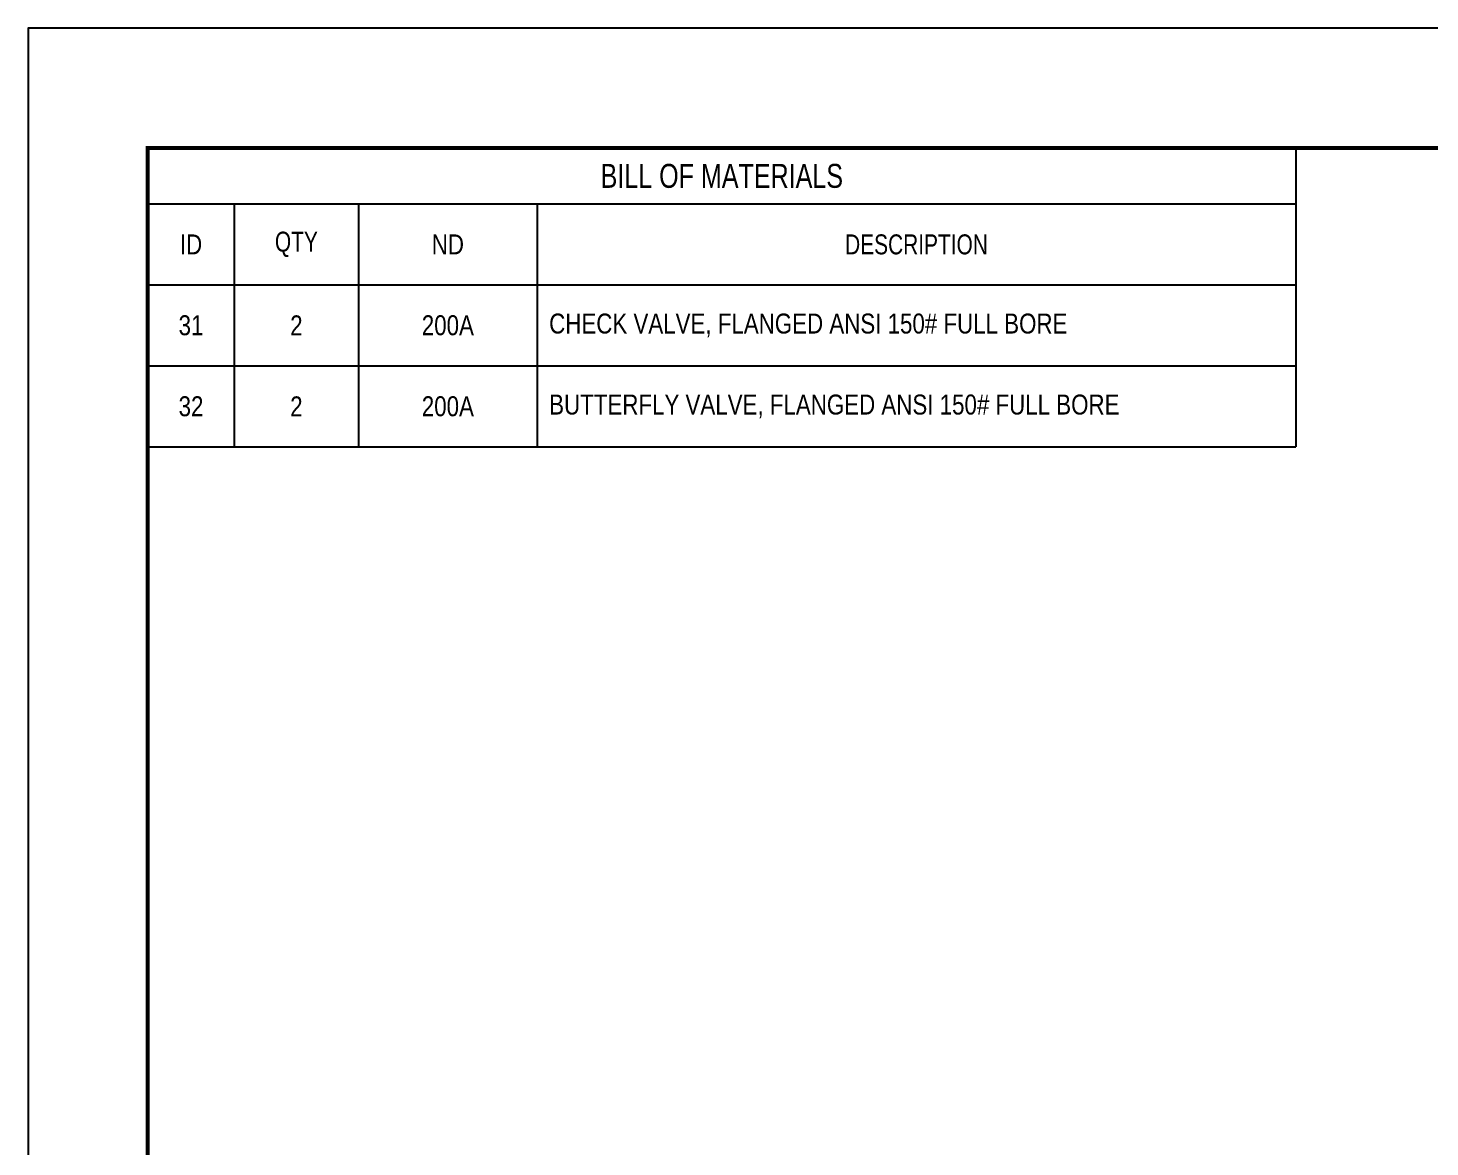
# Model space of a CAD drawing. Header units: millimetres. Extents: x 0 to 594, y 0 to 420.
# Drawn here: x 0 to 175.6, y 279.9 to 420 of the extents above; entities that cross this region are included whole.
import ezdxf
from ezdxf.enums import TextEntityAlignment as Align

# ---------------------------------------------------------------- set-up
doc = ezdxf.new("R2010")
doc.units = ezdxf.units.MM
doc.header["$LTSCALE"] = 0.25
doc.layers.add('테이블', color=7, linetype='Continuous')
doc.styles.add('AdskIsoMetric', font='arial.ttf', dxfattribs={"width": 0.8, "height": 2.5})
doc.styles.add('MtXpl_', font='')
doc.styles.get('MtXpl_').set_extended_font_data('Gulim')

msp = doc.modelspace()

# ---------------------------------------------------------------- linework, layer by layer
msp.add_lwpolyline([(0, 0), (594, 0), (594, 420), (0, 420)], close=True)
at = {"const_width": 0.5}
msp.add_lwpolyline([(15, 15), (579, 15), (579, 405), (15, 405)], close=True, dxfattribs=at)
at = {"layer": '테이블'}
for p, q in [((15, 405), (158.7589, 405)), ((15, 405), (15, 367.5536)), ((158.7589, 405), (158.7589, 367.5536)), ((15, 397.9822), (158.7589, 397.9822)), ((25.82, 397.9822), (25.82, 387.8393)), ((41.3885, 397.9822), (41.3885, 387.8393)), ((63.7589, 397.9822), (63.7589, 387.8393)), ((63.7589, 397.9822), (63.7589, 387.8393)), ((15, 387.8393), (158.7589, 387.8393)), ((15, 387.8393), (158.7589, 387.8393)), ((25.82, 387.8393), (25.82, 377.6965)), ((41.3885, 387.8393), (41.3885, 377.6965)), ((63.7589, 387.8393), (63.7589, 377.6965)), ((15, 377.6965), (158.7589, 377.6965)), ((25.82, 377.6965), (25.82, 367.5536)), ((41.3885, 377.6965), (41.3885, 367.5536)), ((63.7589, 377.6965), (63.7589, 367.5536)), ((15, 367.5536), (158.7589, 367.5536))]:
    msp.add_line(p, q, dxfattribs=at)

# ---------------------------------------------------------------- texts
at = {"layer": '테이블', "style": 'MtXpl_', "width": 0.8}
for s, height, p in [('BILL OF MATERIALS', 3, (86.8794, 401.4911)), ('DESCRIPTION', 2.5, (111.2589, 392.9108))]:
    msp.add_text(s, height=height, dxfattribs=at).set_placement(p, align=Align.MIDDLE_CENTER)
at = {"layer": '테이블', "char_height": 2.5, "style": 'AdskIsoMetric'}
for s, insert, width, attachment_point in [('ID', (20.41, 392.9108), 7.820039, 5), ('{\\fGulim|b0|i0|c129|p50;QTY}', (33.6043, 392.9108), 12.568491, 5), ('ND', (52.5737, 392.9108), 19.370384, 5), ('31', (20.41, 382.7679), 7.820039, 5), ('2', (33.6043, 382.7679), 12.568491, 5), ('200A', (52.5737, 382.7679), 19.370384, 5), ('CHECK VALVE, FLANGED ANSI 150# FULL BORE', (65.2589, 382.7679), 91.999936, 4), ('BUTTERFLY VALVE, FLANGED ANSI 150# FULL BORE', (65.2589, 372.625), 91.999936, 4), ('32', (20.41, 372.625), 7.820039, 5), ('2', (33.6043, 372.625), 12.568491, 5), ('200A', (52.5737, 372.625), 19.370384, 5)]:
    msp.add_mtext(s, dxfattribs=dict(at, insert=insert, width=width, attachment_point=attachment_point))

doc.saveas('drawing.dxf')
